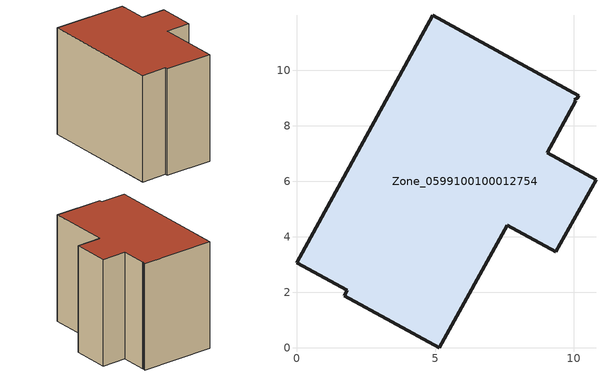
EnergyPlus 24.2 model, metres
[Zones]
Zone_0599100100012754
 floor ground (C_G): 0,3.08 4.91,12 10.18,9.1 10.12,8.99 10.01,8.94 10.07,8.9 9.04,7.03 10.79,6.07 9.34,3.46 7.59,4.42 5.15,0 1.72,1.88 1.82,2.08 z0
 wall outside (C_F): 4.91,12 0,3.08 1.82,2.08 1.72,1.88 5.15,0 7.59,4.42 9.34,3.46 10.79,6.07 9.04,7.03 10.07,8.9 10.01,8.94 10.12,8.99 10.18,9.1 4.91,12 z0:8.61
 roof outside (C_R): 10.07,8.9 10.01,8.94 10.12,8.99 10.18,9.1 4.91,12 0,3.08 1.82,2.08 1.72,1.88 5.15,0 7.59,4.42 9.34,3.46 10.79,6.07 9.04,7.03 z8.61
[BUILDING]
Pand.0599100100012754: North Axis=0; Terrain=City; Loads Convergence Tolerance Value=0.04; Temperature Convergence Tolerance Value=0.4; Solar Distribution=FullExterior; Maximum Number of Warmup Days=25; Minimum Number of Warmup Days=1
[Site:Location]
Rotterdam.The.Hague.AP_ZH_NLD Design_Conditions: Latitude=51.96; Longitude=4.45; Time Zone=1; Elevation=-4.5
[SITE:GROUNDTEMPERATURE:BUILDINGSURFACE]
18, 18, 18, 18, 18, 18, 18, 18, 18, 18, 18, 18
[MATERIAL] Thermal Absorptance=0.9; Solar Absorptance=0.7; Visible Absorptance=0.7
Name | Roughness | Thickness | Conductivity | Density | Specific Heat
G.TC.2015-2018 | MediumSmooth | 0.15 | 0.0428571 | 540 | 1210
F.TC.2015-2018 | Rough | 0.3 | 0.0666667 | 1920 | 840
R.TC.2015-2018 | MediumRough | 0.2 | 0.0333333 | 1500 | 1000
[CONSTRUCTION]
C_G: G.TC.2015-2018
C_F: F.TC.2015-2018
C_R: R.TC.2015-2018
[ZONE]
Zone_0599100100012754: Type=1; Multiplier=1; Ceiling Height=Autocalculate; Volume=Autocalculate; Floor Area=autocalculate; Part of Total Floor Area=Yes
[ZONEINFILTRATION:DESIGNFLOWRATE]
Infil_Zone_0599100100012754: Zone or ZoneList or Space or SpaceList=Zone_0599100100012754; Schedule=AlwaysOn; Design Flow Rate Calculation Method=Flow/Area; Flow Rate per Floor Area=0.0015; Constant Term Coefficient=1; Temperature Term Coefficient=0; Velocity Term Coefficient=0; Velocity Squared Term Coefficient=0
[HVACTEMPLATE:ZONE:IDEALLOADSAIRSYSTEM]
Zone_0599100100012754: Maximum Heating Supply Air Temperature=50; Minimum Cooling Supply Air Temperature=13; Maximum Heating Supply Air Humidity Ratio=0.0156; Minimum Cooling Supply Air Humidity Ratio=0.0077; Heating Limit=NoLimit; Cooling Limit=NoLimit; Dehumidification Control Type=ConstantSensibleHeatRatio; Cooling Sensible Heat Ratio=0.7; Dehumidification Setpoint=60; Humidification Control Type=None; Humidification Setpoint=30; Outdoor Air Method=None; Outdoor Air Flow Rate per Person=0.00944; Outdoor Air Flow Rate per Zone Floor Area=0; Outdoor Air Flow Rate per Zone=0; Demand Controlled Ventilation Type=None; Outdoor Air Economizer Type=NoEconomizer; Heat Recovery Type=None; Sensible Heat Recovery Effectiveness=0.7; Latent Heat Recovery Effectiveness=0.65
[ZONECONTROL:THERMOSTAT]
ThermostatControl_Zone_0599100100012754: Zone or ZoneList=Zone_0599100100012754; Control Type Schedule=DualSetpointControlType; Control 1=Thermostat_Zone_0599100100012754; Temperature Difference Between Cutout And Setpoint=0
[THERMOSTATSETPOINT:DUALSETPOINT]
Thermostat_Zone_0599100100012754: Heating Setpoint Temperature Schedule=HeatingSetpoint_Zone_0599100100012754; Cooling Setpoint Temperature Schedule=CoolingSetpoint_Zone_0599100100012754
[SCHEDULE:COMPACT]
HeatingSetpoint_Zone_0599100100012754: Through: 12/31, For: AllDays, Until: 24:00, 21
CoolingSetpoint_Zone_0599100100012754: Through: 12/31, For: AllDays, Until: 24:00, 24
DualSetpointControlType: Through: 12/31, For: AllDays, Until: 24:00, 4
AlwaysOn: Through: 12/31, For: AllDays, Until: 24:00, 1
